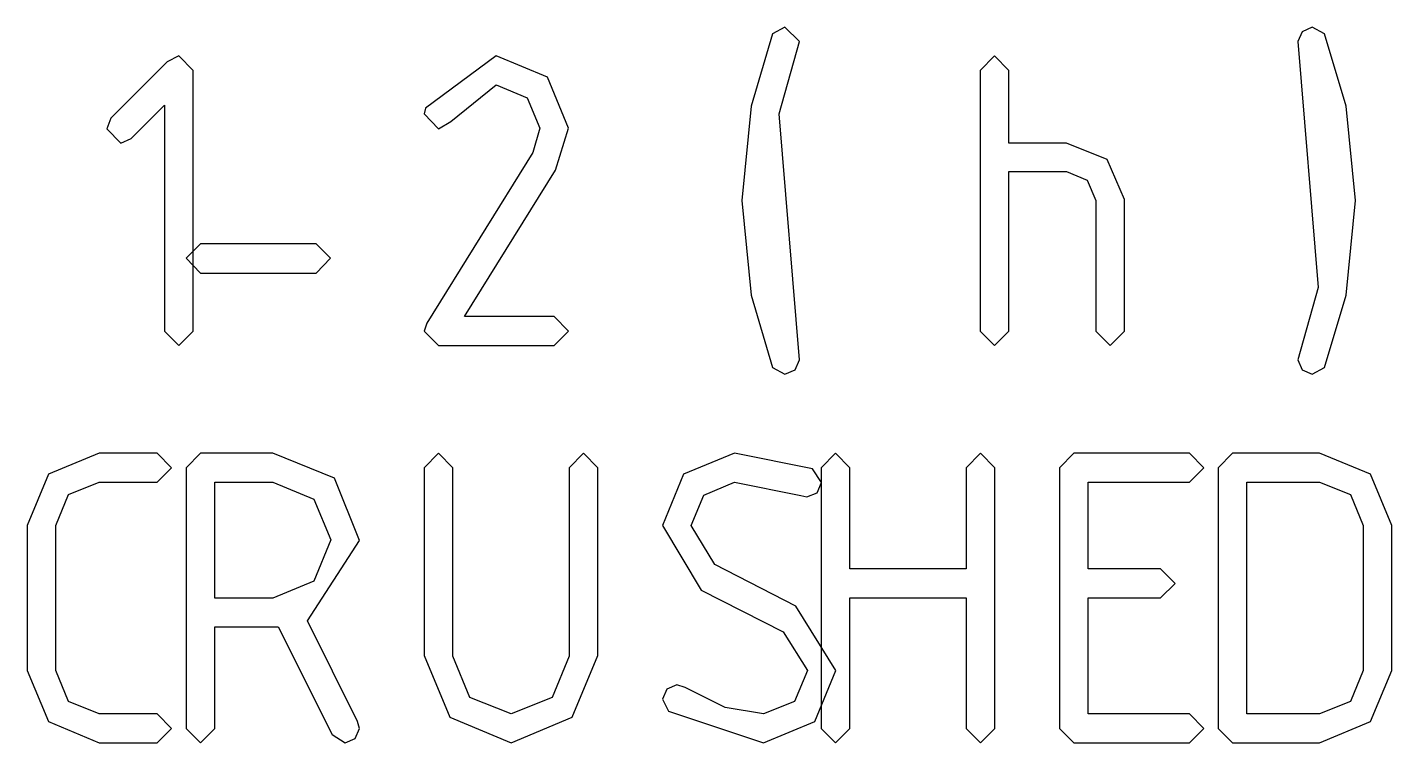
# Model space of a CAD drawing. Header units: metres. Extents: x 0 to 16.5, y 0 to 11.5.
# Drawn here: x 9.2828 to 9.5215, y 5 to 5.1251 of the extents above; entities that cross this region are included whole.
import ezdxf

# ---------------------------------------------------------------- set-up
doc = ezdxf.new("R2010")
doc.units = ezdxf.units.M

msp = doc.modelspace()

# ---------------------------------------------------------------- linework, layer by layer
for points in [[(9.41433, 5.10992), (9.41792, 5.12256), (9.41531, 5.12506), (9.41319, 5.12392), (9.40944, 5.11128), (9.40782, 5.09478), (9.40944, 5.07824), (9.41319, 5.0656), (9.41531, 5.0644), (9.41715, 5.06521), (9.41792, 5.06694), (9.41433, 5.10992)], [(9.50862, 5.07958), (9.50504, 5.06694), (9.50581, 5.06521), (9.5076, 5.0644), (9.50971, 5.0656), (9.51351, 5.07824), (9.51514, 5.09478), (9.51351, 5.11128), (9.50971, 5.12392), (9.5076, 5.12506), (9.50581, 5.12429), (9.50504, 5.12256), (9.50862, 5.07958)], [(9.30681, 5.07194), (9.30931, 5.06944), (9.31185, 5.07194), (9.31185, 5.11751), (9.30931, 5.12007), (9.30729, 5.11903), (9.29742, 5.10915), (9.29671, 5.10732), (9.29921, 5.10482), (9.301, 5.10563), (9.30681, 5.11143), (9.30681, 5.07194)], [(9.35249, 5.11094), (9.35226, 5.10992), (9.35476, 5.10732), (9.35693, 5.10861), (9.36486, 5.11501), (9.37028, 5.11274), (9.3725, 5.10742), (9.37125, 5.10319), (9.35271, 5.07335), (9.35226, 5.07194), (9.35476, 5.06944), (9.375, 5.06944), (9.3775, 5.07194), (9.375, 5.07449), (9.35932, 5.07449), (9.37522, 5.1001), (9.3775, 5.10742), (9.37381, 5.11637), (9.36486, 5.12007), (9.35249, 5.11094)], [(9.44949, 5.07194), (9.45199, 5.06944), (9.45449, 5.07194), (9.45449, 5.09983), (9.46463, 5.09983), (9.46821, 5.09831), (9.46972, 5.09478), (9.46972, 5.07194), (9.47222, 5.06944), (9.47472, 5.07194), (9.47472, 5.09494), (9.47174, 5.10194), (9.46463, 5.10482), (9.45449, 5.10482), (9.45449, 5.11751), (9.45199, 5.12007), (9.44949, 5.11751), (9.44949, 5.07194)], [(9.33583, 5.08469), (9.33333, 5.08718), (9.3131, 5.08718), (9.3106, 5.08469), (9.3131, 5.08208), (9.33333, 5.08208), (9.33583, 5.08469)], [(9.29542, 5.05062), (9.28651, 5.04693), (9.28282, 5.03797), (9.28282, 5.01264), (9.28651, 5.00369), (9.29542, 5), (9.30556, 5), (9.30806, 5.0025), (9.30556, 5.00504), (9.29542, 5.00504), (9.29004, 5.00722), (9.28782, 5.01264), (9.28782, 5.03797), (9.29004, 5.0434), (9.29542, 5.04557), (9.30556, 5.04557), (9.30806, 5.04807), (9.30556, 5.05062), (9.29542, 5.05062)], [(9.34093, 5.03537), (9.33653, 5.04622), (9.32579, 5.05062), (9.3131, 5.05062), (9.3106, 5.04807), (9.3106, 5.0025), (9.3131, 5), (9.3156, 5.0025), (9.3156, 5.02024), (9.32579, 5.02024), (9.32671, 5.02024), (9.33615, 5.00142), (9.33843, 5), (9.34017, 5.00076), (9.34093, 5.0025), (9.3406, 5.00369), (9.33182, 5.02132), (9.34093, 5.03537)], [(9.3801, 5.05062), (9.37761, 5.04807), (9.37761, 5.01514), (9.37463, 5.00792), (9.36746, 5.00504), (9.36025, 5.00792), (9.35726, 5.01514), (9.35726, 5.04807), (9.35476, 5.05062), (9.35226, 5.04807), (9.35226, 5.01525), (9.35672, 5.00444), (9.36746, 5), (9.37815, 5.00444), (9.3826, 5.01525), (9.3826, 5.04807), (9.3801, 5.05062)], [(9.41726, 5.02387), (9.4031, 5.03114), (9.39893, 5.03797), (9.40115, 5.04329), (9.40653, 5.04557), (9.41812, 5.04324), (9.41917, 5.04297), (9.42096, 5.04368), (9.42176, 5.04551), (9.42019, 5.04785), (9.40653, 5.05062), (9.39763, 5.04693), (9.39393, 5.03797), (9.40072, 5.02669), (9.41504, 5.01937), (9.41928, 5.01264), (9.41704, 5.00722), (9.41163, 5.00504), (9.40489, 5.00613), (9.39789, 5.00965), (9.39643, 5.01014), (9.39469, 5.00933), (9.39393, 5.0076), (9.39501, 5.00549), (9.41163, 5), (9.42057, 5.00369), (9.42426, 5.01264), (9.41726, 5.02387)], [(9.42421, 5), (9.42671, 5.0025), (9.42671, 5.02533), (9.44706, 5.02533), (9.44706, 5.0025), (9.44954, 5), (9.45204, 5.0025), (9.45204, 5.04807), (9.44954, 5.05062), (9.44706, 5.04807), (9.44706, 5.03039), (9.42671, 5.03039), (9.42671, 5.04807), (9.42421, 5.05062), (9.42171, 5.04807), (9.42171, 5.0025), (9.42421, 5)], [(9.46588, 5), (9.48611, 5), (9.48861, 5.0025), (9.48611, 5.00504), (9.46838, 5.00504), (9.46838, 5.02533), (9.48107, 5.02533), (9.48361, 5.02783), (9.48107, 5.03039), (9.46838, 5.03039), (9.46838, 5.04557), (9.48611, 5.04557), (9.48861, 5.04807), (9.48611, 5.05062), (9.46588, 5.05062), (9.46337, 5.04807), (9.46337, 5.0025), (9.46588, 5)], [(9.49115, 5.0025), (9.49365, 5), (9.50885, 5), (9.51779, 5.00369), (9.52149, 5.01264), (9.52149, 5.03797), (9.51779, 5.04693), (9.50885, 5.05062), (9.49365, 5.05062), (9.49115, 5.04807), (9.49115, 5.0025)], [(9.32579, 5.04557), (9.33296, 5.04258), (9.33594, 5.03549), (9.33296, 5.02826), (9.32579, 5.02528), (9.3156, 5.02528), (9.3156, 5.04557), (9.32579, 5.04557)], [(9.50885, 5.04557), (9.51426, 5.0434), (9.5165, 5.03797), (9.5165, 5.01264), (9.51426, 5.00722), (9.50885, 5.00504), (9.49615, 5.00504), (9.49615, 5.04557), (9.50885, 5.04557)]]:
    msp.add_lwpolyline(points, close=True)

doc.saveas('drawing.dxf')
